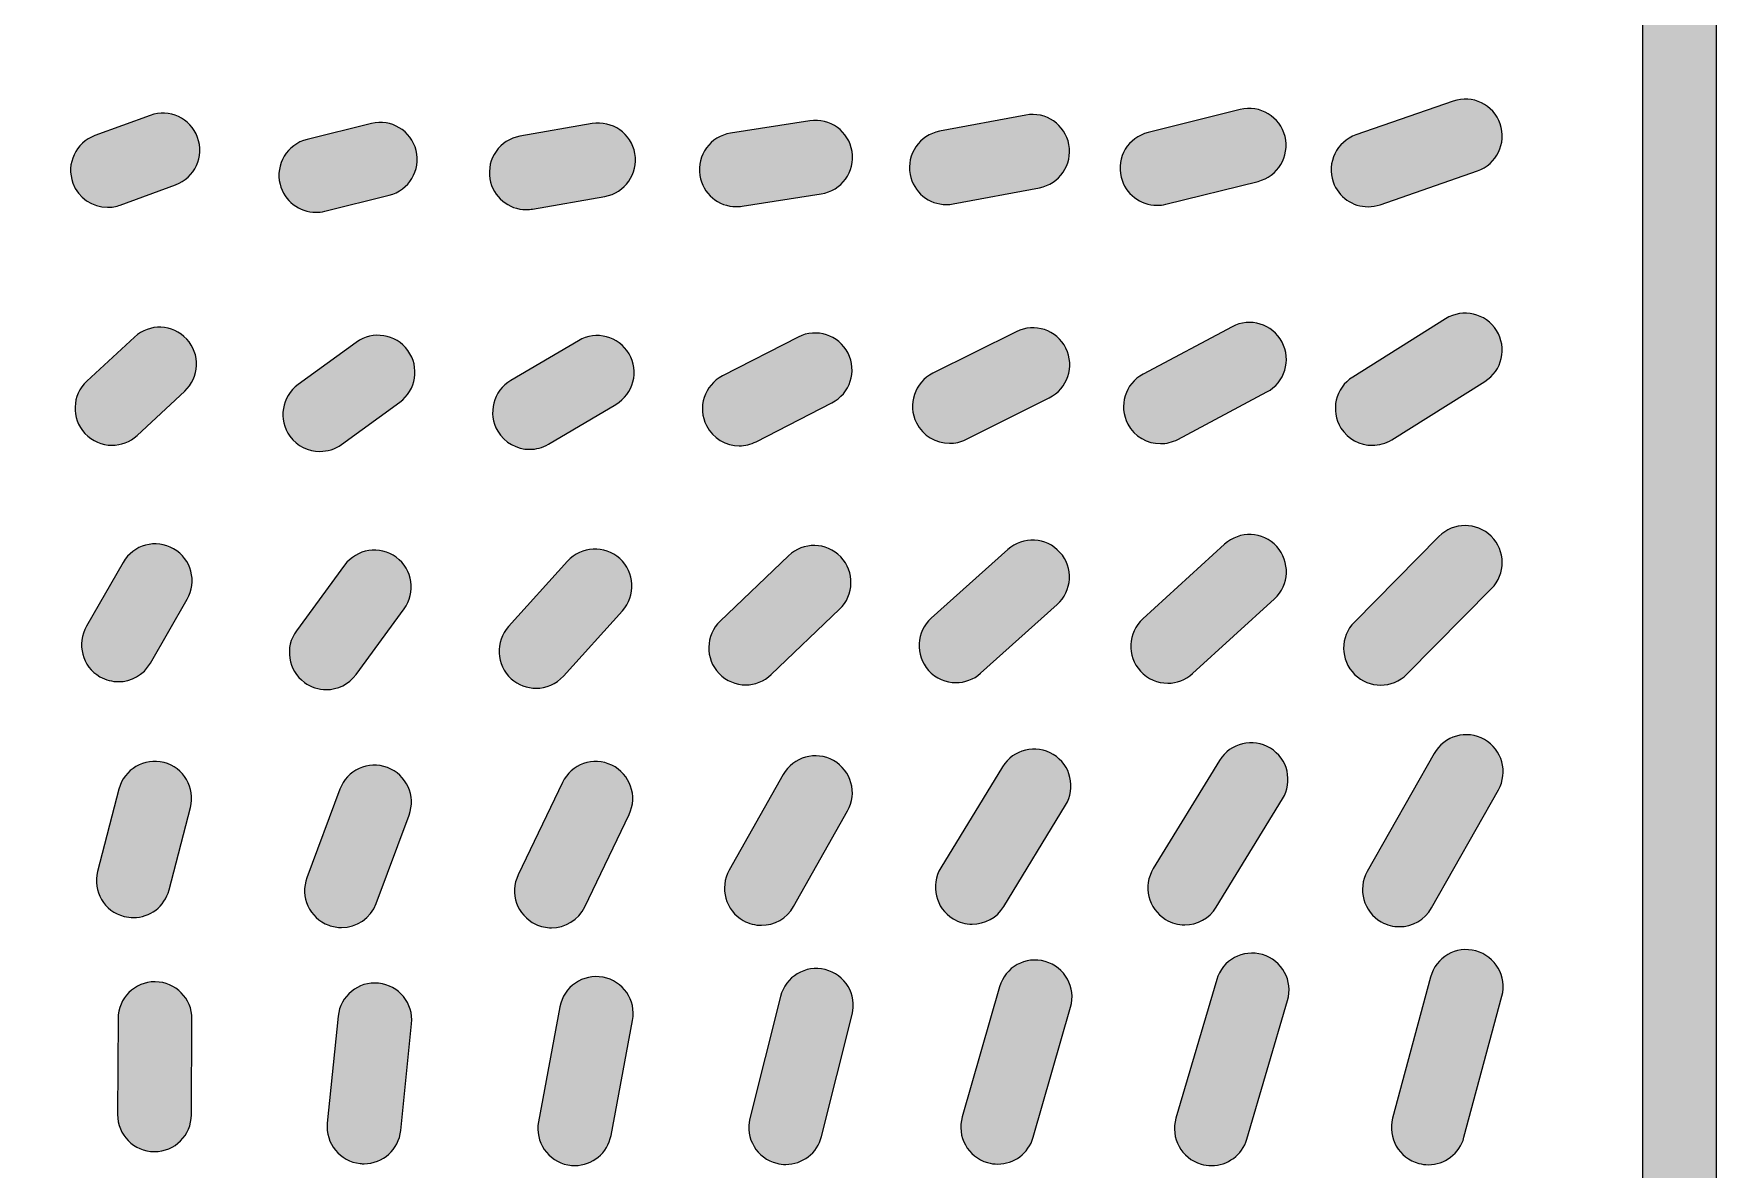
# Model space of a CAD drawing. Header units: millimetres. Extents: x 4.1 to 58.2, y -191.1 to -111.5.
# Drawn here: x 30.88 to 58.21, y -169.49 to -151.05 of the extents above; entities that cross this region are included whole.
import ezdxf

# ---------------------------------------------------------------- set-up
doc = ezdxf.new("R2010")
doc.units = ezdxf.units.MM
doc.header["$MEASUREMENT"] = 0
doc.layers.add('Layer 1', color=7, linetype='Continuous', lineweight=0)

msp = doc.modelspace()

# ---------------------------------------------------------------- hatches: boundary and pattern name
at = {"layer": 'Layer 1', "true_color": 0x006981, "transparency": 33554687}
h = msp.add_hatch(color=146, dxfattribs=at)
h.dxf.hatch_style = 2
edge = h.paths.add_edge_path()
edge.add_spline(control_points=[(5.286, -189.875), (5.286, -189.875), (57.014, -189.875), (57.014, -189.875), (57.014, -189.875), (57.014, -112.748), (57.014, -112.748), (57.014, -112.748), (5.286, -112.748), (5.286, -112.748), (5.286, -112.748), (5.286, -189.875), (5.286, -189.875)], knot_values=[0, 0, 0, 0, 1, 1, 1, 2, 2, 2, 3, 3, 3, 4, 4, 4, 4], degree=3, periodic=0)
edge = h.paths.add_edge_path()
edge.add_spline(control_points=[(57.614, -191.075), (57.614, -191.075), (4.686, -191.075), (4.686, -191.075), (4.355, -191.075), (4.086, -190.806), (4.086, -190.475), (4.086, -190.475), (4.086, -112.148), (4.086, -112.148), (4.086, -111.816), (4.355, -111.548), (4.686, -111.548), (4.686, -111.548), (57.614, -111.548), (57.614, -111.548), (57.945, -111.548), (58.214, -111.816), (58.214, -112.148), (58.214, -112.148), (58.214, -190.475), (58.214, -190.475), (58.214, -190.806), (57.945, -191.075), (57.614, -191.075)], knot_values=[0, 0, 0, 0, 1, 1, 1, 2, 2, 2, 3, 3, 3, 4, 4, 4, 5, 5, 5, 6, 6, 6, 7, 7, 7, 8, 8, 8, 8], degree=3, periodic=0)
h = msp.add_hatch(color=146, dxfattribs=at)
h.dxf.hatch_style = 2
edge = h.paths.add_edge_path()
edge.add_spline(control_points=[(49.128, -153.839), (48.859, -153.839), (48.614, -153.656), (48.546, -153.383), (48.466, -153.062), (48.662, -152.736), (48.984, -152.657), (48.984, -152.657), (50.481, -152.285), (50.481, -152.285), (50.802, -152.204), (51.128, -152.402), (51.208, -152.723), (51.287, -153.045), (51.091, -153.37), (50.77, -153.45), (50.77, -153.45), (49.273, -153.821), (49.273, -153.821), (49.225, -153.833), (49.176, -153.839), (49.128, -153.839)], knot_values=[0, 0, 0, 0, 1, 1, 1, 2, 2, 2, 3, 3, 3, 4, 4, 4, 5, 5, 5, 6, 6, 6, 7, 7, 7, 7], degree=3, periodic=0)
h = msp.add_hatch(color=146, dxfattribs=at)
h.dxf.hatch_style = 2
edge = h.paths.add_edge_path()
edge.add_spline(control_points=[(52.558, -153.863), (52.31, -153.863), (52.077, -153.707), (51.991, -153.46), (51.882, -153.147), (52.048, -152.804), (52.361, -152.696), (52.361, -152.696), (53.939, -152.148), (53.939, -152.148), (54.253, -152.039), (54.594, -152.204), (54.703, -152.518), (54.811, -152.831), (54.646, -153.173), (54.333, -153.281), (54.333, -153.281), (52.755, -153.829), (52.755, -153.829), (52.69, -153.852), (52.623, -153.863), (52.558, -153.863)], knot_values=[0, 0, 0, 0, 1, 1, 1, 2, 2, 2, 3, 3, 3, 4, 4, 4, 5, 5, 5, 6, 6, 6, 7, 7, 7, 7], degree=3, periodic=0)
h = msp.add_hatch(color=146, dxfattribs=at)
h.dxf.hatch_style = 2
edge = h.paths.add_edge_path()
edge.add_spline(control_points=[(32.083, -153.872), (31.839, -153.872), (31.609, -153.721), (31.52, -153.478), (31.406, -153.167), (31.566, -152.822), (31.877, -152.708), (31.877, -152.708), (32.776, -152.379), (32.776, -152.379), (33.086, -152.264), (33.432, -152.424), (33.545, -152.736), (33.659, -153.047), (33.5, -153.391), (33.188, -153.506), (33.188, -153.506), (32.29, -153.835), (32.29, -153.835), (32.222, -153.86), (32.152, -153.872), (32.083, -153.872)], knot_values=[0, 0, 0, 0, 1, 1, 1, 2, 2, 2, 3, 3, 3, 4, 4, 4, 5, 5, 5, 6, 6, 6, 7, 7, 7, 7], degree=3, periodic=0)
h = msp.add_hatch(color=146, dxfattribs=at)
h.dxf.hatch_style = 2
edge = h.paths.add_edge_path()
edge.add_spline(control_points=[(35.467, -153.953), (35.198, -153.953), (34.953, -153.77), (34.885, -153.497), (34.805, -153.175), (35.001, -152.85), (35.323, -152.77), (35.323, -152.77), (36.368, -152.511), (36.368, -152.511), (36.691, -152.431), (37.015, -152.627), (37.095, -152.948), (37.175, -153.27), (36.979, -153.595), (36.658, -153.675), (36.658, -153.675), (35.612, -153.935), (35.612, -153.935), (35.563, -153.947), (35.515, -153.953), (35.467, -153.953)], knot_values=[0, 0, 0, 0, 1, 1, 1, 2, 2, 2, 3, 3, 3, 4, 4, 4, 5, 5, 5, 6, 6, 6, 7, 7, 7, 7], degree=3, periodic=0)
h = msp.add_hatch(color=146, dxfattribs=at)
h.dxf.hatch_style = 2
edge = h.paths.add_edge_path()
edge.add_spline(control_points=[(38.884, -153.909), (38.599, -153.909), (38.345, -153.703), (38.294, -153.412), (38.237, -153.085), (38.456, -152.774), (38.782, -152.717), (38.782, -152.717), (39.954, -152.512), (39.954, -152.512), (40.279, -152.458), (40.591, -152.674), (40.649, -153), (40.706, -153.327), (40.487, -153.637), (40.161, -153.695), (40.161, -153.695), (38.988, -153.9), (38.988, -153.9), (38.954, -153.906), (38.919, -153.909), (38.884, -153.909)], knot_values=[0, 0, 0, 0, 1, 1, 1, 2, 2, 2, 3, 3, 3, 4, 4, 4, 5, 5, 5, 6, 6, 6, 7, 7, 7, 7], degree=3, periodic=0)
h = msp.add_hatch(color=146, dxfattribs=at)
h.dxf.hatch_style = 2
edge = h.paths.add_edge_path()
edge.add_spline(control_points=[(42.296, -153.861), (42.005, -153.861), (41.75, -153.65), (41.704, -153.354), (41.653, -153.026), (41.876, -152.719), (42.204, -152.668), (42.204, -152.668), (43.491, -152.466), (43.491, -152.466), (43.818, -152.416), (44.125, -152.64), (44.176, -152.966), (44.227, -153.294), (44.004, -153.601), (43.676, -153.652), (43.676, -153.652), (42.389, -153.854), (42.389, -153.854), (42.358, -153.859), (42.326, -153.861), (42.296, -153.861)], knot_values=[0, 0, 0, 0, 1, 1, 1, 2, 2, 2, 3, 3, 3, 4, 4, 4, 5, 5, 5, 6, 6, 6, 7, 7, 7, 7], degree=3, periodic=0)
h = msp.add_hatch(color=146, dxfattribs=at)
h.dxf.hatch_style = 2
edge = h.paths.add_edge_path()
edge.add_spline(control_points=[(45.707, -153.827), (45.424, -153.827), (45.172, -153.626), (45.118, -153.337), (45.057, -153.012), (45.272, -152.698), (45.597, -152.637), (45.597, -152.637), (46.998, -152.375), (46.998, -152.375), (47.327, -152.314), (47.637, -152.528), (47.698, -152.854), (47.759, -153.18), (47.545, -153.493), (47.219, -153.554), (47.219, -153.554), (45.818, -153.817), (45.818, -153.817), (45.781, -153.824), (45.744, -153.827), (45.707, -153.827)], knot_values=[0, 0, 0, 0, 1, 1, 1, 2, 2, 2, 3, 3, 3, 4, 4, 4, 5, 5, 5, 6, 6, 6, 7, 7, 7, 7], degree=3, periodic=0)
h = msp.add_hatch(color=146, dxfattribs=at)
h.dxf.hatch_style = 2
edge = h.paths.add_edge_path()
edge.add_spline(control_points=[(52.626, -157.736), (52.426, -157.736), (52.23, -157.637), (52.117, -157.455), (51.941, -157.174), (52.026, -156.804), (52.307, -156.628), (52.307, -156.628), (53.817, -155.682), (53.817, -155.682), (54.098, -155.506), (54.469, -155.592), (54.644, -155.873), (54.82, -156.153), (54.735, -156.524), (54.454, -156.699), (54.454, -156.699), (52.944, -157.645), (52.944, -157.645), (52.845, -157.707), (52.734, -157.736), (52.626, -157.736)], knot_values=[0, 0, 0, 0, 1, 1, 1, 2, 2, 2, 3, 3, 3, 4, 4, 4, 5, 5, 5, 6, 6, 6, 7, 7, 7, 7], degree=3, periodic=0)
h = msp.add_hatch(color=146, dxfattribs=at)
h.dxf.hatch_style = 2
edge = h.paths.add_edge_path()
edge.add_spline(control_points=[(32.155, -157.735), (31.994, -157.735), (31.833, -157.67), (31.715, -157.543), (31.49, -157.3), (31.504, -156.92), (31.747, -156.695), (31.747, -156.695), (32.521, -155.978), (32.521, -155.978), (32.764, -155.753), (33.143, -155.768), (33.369, -156.01), (33.594, -156.254), (33.579, -156.633), (33.336, -156.859), (33.336, -156.859), (32.563, -157.575), (32.563, -157.575), (32.448, -157.682), (32.301, -157.735), (32.155, -157.735)], knot_values=[0, 0, 0, 0, 1, 1, 1, 2, 2, 2, 3, 3, 3, 4, 4, 4, 5, 5, 5, 6, 6, 6, 7, 7, 7, 7], degree=3, periodic=0)
h = msp.add_hatch(color=146, dxfattribs=at)
h.dxf.hatch_style = 2
edge = h.paths.add_edge_path()
edge.add_spline(control_points=[(45.758, -157.703), (45.538, -157.703), (45.326, -157.582), (45.221, -157.371), (45.073, -157.075), (45.193, -156.714), (45.49, -156.566), (45.49, -156.566), (46.844, -155.891), (46.844, -155.891), (47.139, -155.742), (47.501, -155.863), (47.649, -156.16), (47.797, -156.456), (47.676, -156.817), (47.38, -156.964), (47.38, -156.964), (46.025, -157.64), (46.025, -157.64), (45.94, -157.683), (45.848, -157.703), (45.758, -157.703)], knot_values=[0, 0, 0, 0, 1, 1, 1, 2, 2, 2, 3, 3, 3, 4, 4, 4, 5, 5, 5, 6, 6, 6, 7, 7, 7, 7], degree=3, periodic=0)
h = msp.add_hatch(color=146, dxfattribs=at)
h.dxf.hatch_style = 2
edge = h.paths.add_edge_path()
edge.add_spline(control_points=[(49.186, -157.709), (48.971, -157.709), (48.763, -157.593), (48.655, -157.391), (48.5, -157.098), (48.611, -156.735), (48.903, -156.579), (48.903, -156.579), (50.348, -155.811), (50.348, -155.811), (50.641, -155.656), (51.004, -155.766), (51.16, -156.059), (51.315, -156.352), (51.204, -156.715), (50.912, -156.87), (50.912, -156.87), (49.467, -157.639), (49.467, -157.639), (49.377, -157.686), (49.281, -157.709), (49.186, -157.709)], knot_values=[0, 0, 0, 0, 1, 1, 1, 2, 2, 2, 3, 3, 3, 4, 4, 4, 5, 5, 5, 6, 6, 6, 7, 7, 7, 7], degree=3, periodic=0)
h = msp.add_hatch(color=146, dxfattribs=at)
h.dxf.hatch_style = 2
edge = h.paths.add_edge_path()
edge.add_spline(control_points=[(35.532, -157.835), (35.346, -157.835), (35.163, -157.749), (35.046, -157.588), (34.851, -157.319), (34.911, -156.944), (35.179, -156.749), (35.179, -156.749), (36.124, -156.064), (36.124, -156.064), (36.392, -155.87), (36.767, -155.929), (36.962, -156.197), (37.157, -156.466), (37.097, -156.841), (36.829, -157.035), (36.829, -157.035), (35.884, -157.721), (35.884, -157.721), (35.777, -157.798), (35.654, -157.835), (35.532, -157.835)], knot_values=[0, 0, 0, 0, 1, 1, 1, 2, 2, 2, 3, 3, 3, 4, 4, 4, 5, 5, 5, 6, 6, 6, 7, 7, 7, 7], degree=3, periodic=0)
h = msp.add_hatch(color=146, dxfattribs=at)
h.dxf.hatch_style = 2
edge = h.paths.add_edge_path()
edge.add_spline(control_points=[(38.939, -157.801), (38.734, -157.801), (38.533, -157.695), (38.421, -157.505), (38.253, -157.22), (38.348, -156.852), (38.634, -156.684), (38.634, -156.684), (39.732, -156.037), (39.732, -156.037), (40.019, -155.869), (40.385, -155.964), (40.554, -156.249), (40.722, -156.535), (40.627, -156.902), (40.341, -157.071), (40.341, -157.071), (39.243, -157.718), (39.243, -157.718), (39.147, -157.774), (39.043, -157.801), (38.939, -157.801)], knot_values=[0, 0, 0, 0, 1, 1, 1, 2, 2, 2, 3, 3, 3, 4, 4, 4, 5, 5, 5, 6, 6, 6, 7, 7, 7, 7], degree=3, periodic=0)
h = msp.add_hatch(color=146, dxfattribs=at)
h.dxf.hatch_style = 2
edge = h.paths.add_edge_path()
edge.add_spline(control_points=[(42.345, -157.743), (42.128, -157.743), (41.917, -157.624), (41.811, -157.416), (41.66, -157.122), (41.777, -156.76), (42.072, -156.609), (42.072, -156.609), (43.302, -155.978), (43.302, -155.978), (43.597, -155.828), (43.959, -155.943), (44.11, -156.239), (44.261, -156.533), (44.144, -156.895), (43.85, -157.046), (43.85, -157.046), (42.619, -157.677), (42.619, -157.677), (42.531, -157.722), (42.438, -157.743), (42.345, -157.743)], knot_values=[0, 0, 0, 0, 1, 1, 1, 2, 2, 2, 3, 3, 3, 4, 4, 4, 5, 5, 5, 6, 6, 6, 7, 7, 7, 7], degree=3, periodic=0)
h = msp.add_hatch(color=146, dxfattribs=at)
h.dxf.hatch_style = 2
edge = h.paths.add_edge_path()
edge.add_spline(control_points=[(52.76, -161.629), (52.608, -161.629), (52.455, -161.572), (52.338, -161.456), (52.103, -161.223), (52.101, -160.843), (52.334, -160.607), (52.334, -160.607), (53.709, -159.216), (53.709, -159.216), (53.942, -158.981), (54.322, -158.979), (54.558, -159.212), (54.794, -159.445), (54.796, -159.825), (54.562, -160.061), (54.562, -160.061), (53.187, -161.451), (53.187, -161.451), (53.07, -161.57), (52.915, -161.629), (52.76, -161.629)], knot_values=[0, 0, 0, 0, 1, 1, 1, 2, 2, 2, 3, 3, 3, 4, 4, 4, 5, 5, 5, 6, 6, 6, 7, 7, 7, 7], degree=3, periodic=0)
h = msp.add_hatch(color=146, dxfattribs=at)
h.dxf.hatch_style = 2
edge = h.paths.add_edge_path()
edge.add_spline(control_points=[(32.26, -161.573), (32.158, -161.573), (32.055, -161.547), (31.96, -161.493), (31.674, -161.327), (31.575, -160.96), (31.74, -160.673), (31.74, -160.673), (32.338, -159.637), (32.338, -159.637), (32.503, -159.35), (32.87, -159.251), (33.157, -159.417), (33.444, -159.582), (33.543, -159.949), (33.377, -160.236), (33.377, -160.236), (32.78, -161.272), (32.78, -161.272), (32.669, -161.465), (32.467, -161.573), (32.26, -161.573)], knot_values=[0, 0, 0, 0, 1, 1, 1, 2, 2, 2, 3, 3, 3, 4, 4, 4, 5, 5, 5, 6, 6, 6, 7, 7, 7, 7], degree=3, periodic=0)
h = msp.add_hatch(color=146, dxfattribs=at)
h.dxf.hatch_style = 2
edge = h.paths.add_edge_path()
edge.add_spline(control_points=[(42.448, -161.625), (42.291, -161.625), (42.133, -161.563), (42.015, -161.44), (41.786, -161.2), (41.794, -160.821), (42.034, -160.591), (42.034, -160.591), (43.144, -159.529), (43.144, -159.529), (43.382, -159.3), (43.762, -159.307), (43.992, -159.548), (44.221, -159.787), (44.213, -160.167), (43.973, -160.396), (43.973, -160.396), (42.863, -161.458), (42.863, -161.458), (42.747, -161.569), (42.598, -161.625), (42.448, -161.625)], knot_values=[0, 0, 0, 0, 1, 1, 1, 2, 2, 2, 3, 3, 3, 4, 4, 4, 5, 5, 5, 6, 6, 6, 7, 7, 7, 7], degree=3, periodic=0)
h = msp.add_hatch(color=146, dxfattribs=at)
h.dxf.hatch_style = 2
edge = h.paths.add_edge_path()
edge.add_spline(control_points=[(45.864, -161.589), (45.699, -161.589), (45.535, -161.522), (45.417, -161.39), (45.196, -161.143), (45.216, -160.763), (45.463, -160.542), (45.463, -160.542), (46.706, -159.428), (46.706, -159.428), (46.953, -159.207), (47.331, -159.228), (47.553, -159.474), (47.774, -159.721), (47.754, -160.1), (47.507, -160.322), (47.507, -160.322), (46.264, -161.436), (46.264, -161.436), (46.149, -161.538), (46.006, -161.589), (45.864, -161.589)], knot_values=[0, 0, 0, 0, 1, 1, 1, 2, 2, 2, 3, 3, 3, 4, 4, 4, 5, 5, 5, 6, 6, 6, 7, 7, 7, 7], degree=3, periodic=0)
h = msp.add_hatch(color=146, dxfattribs=at)
h.dxf.hatch_style = 2
edge = h.paths.add_edge_path()
edge.add_spline(control_points=[(49.303, -161.598), (49.14, -161.598), (48.978, -161.532), (48.86, -161.402), (48.636, -161.158), (48.653, -160.778), (48.898, -160.555), (48.898, -160.555), (50.225, -159.342), (50.225, -159.342), (50.47, -159.119), (50.849, -159.135), (51.073, -159.38), (51.297, -159.625), (51.28, -160.004), (51.035, -160.228), (51.035, -160.228), (49.708, -161.441), (49.708, -161.441), (49.592, -161.546), (49.447, -161.598), (49.303, -161.598)], knot_values=[0, 0, 0, 0, 1, 1, 1, 2, 2, 2, 3, 3, 3, 4, 4, 4, 5, 5, 5, 6, 6, 6, 7, 7, 7, 7], degree=3, periodic=0)
h = msp.add_hatch(color=146, dxfattribs=at)
h.dxf.hatch_style = 2
edge = h.paths.add_edge_path()
edge.add_spline(control_points=[(35.635, -161.702), (35.512, -161.702), (35.387, -161.664), (35.281, -161.585), (35.014, -161.389), (34.956, -161.013), (35.152, -160.746), (35.152, -160.746), (35.933, -159.683), (35.933, -159.683), (36.13, -159.416), (36.506, -159.358), (36.772, -159.554), (37.039, -159.751), (37.097, -160.126), (36.901, -160.393), (36.901, -160.393), (36.119, -161.457), (36.119, -161.457), (36.002, -161.617), (35.82, -161.702), (35.635, -161.702)], knot_values=[0, 0, 0, 0, 1, 1, 1, 2, 2, 2, 3, 3, 3, 4, 4, 4, 5, 5, 5, 6, 6, 6, 7, 7, 7, 7], degree=3, periodic=0)
h = msp.add_hatch(color=146, dxfattribs=at)
h.dxf.hatch_style = 2
edge = h.paths.add_edge_path()
edge.add_spline(control_points=[(39.042, -161.68), (38.899, -161.68), (38.755, -161.629), (38.64, -161.525), (38.394, -161.302), (38.375, -160.923), (38.597, -160.678), (38.597, -160.678), (39.556, -159.617), (39.556, -159.617), (39.778, -159.372), (40.158, -159.352), (40.404, -159.574), (40.65, -159.797), (40.669, -160.176), (40.446, -160.422), (40.446, -160.422), (39.487, -161.482), (39.487, -161.482), (39.369, -161.613), (39.206, -161.68), (39.042, -161.68)], knot_values=[0, 0, 0, 0, 1, 1, 1, 2, 2, 2, 3, 3, 3, 4, 4, 4, 5, 5, 5, 6, 6, 6, 7, 7, 7, 7], degree=3, periodic=0)
h = msp.add_hatch(color=146, dxfattribs=at)
h.dxf.hatch_style = 2
edge = h.paths.add_edge_path()
edge.add_spline(control_points=[(46.128, -165.51), (46.022, -165.51), (45.913, -165.481), (45.816, -165.422), (45.533, -165.249), (45.444, -164.88), (45.617, -164.597), (45.617, -164.597), (46.62, -162.955), (46.62, -162.955), (46.793, -162.672), (47.162, -162.582), (47.445, -162.756), (47.728, -162.928), (47.817, -163.298), (47.644, -163.58), (47.644, -163.58), (46.641, -165.223), (46.641, -165.223), (46.528, -165.408), (46.33, -165.51), (46.128, -165.51)], knot_values=[0, 0, 0, 0, 1, 1, 1, 2, 2, 2, 3, 3, 3, 4, 4, 4, 5, 5, 5, 6, 6, 6, 7, 7, 7, 7], degree=3, periodic=0)
h = msp.add_hatch(color=146, dxfattribs=at)
h.dxf.hatch_style = 2
edge = h.paths.add_edge_path()
edge.add_spline(control_points=[(49.58, -165.522), (49.473, -165.522), (49.365, -165.493), (49.268, -165.433), (48.985, -165.261), (48.896, -164.891), (49.069, -164.609), (49.069, -164.609), (50.145, -162.851), (50.145, -162.851), (50.318, -162.569), (50.688, -162.48), (50.97, -162.653), (51.253, -162.826), (51.342, -163.195), (51.168, -163.478), (51.168, -163.478), (50.092, -165.235), (50.092, -165.235), (49.979, -165.42), (49.782, -165.522), (49.58, -165.522)], knot_values=[0, 0, 0, 0, 1, 1, 1, 2, 2, 2, 3, 3, 3, 4, 4, 4, 5, 5, 5, 6, 6, 6, 7, 7, 7, 7], degree=3, periodic=0)
h = msp.add_hatch(color=146, dxfattribs=at)
h.dxf.hatch_style = 2
edge = h.paths.add_edge_path()
edge.add_spline(control_points=[(53.065, -165.551), (52.965, -165.551), (52.864, -165.526), (52.77, -165.473), (52.482, -165.31), (52.381, -164.944), (52.544, -164.656), (52.544, -164.656), (53.629, -162.74), (53.629, -162.74), (53.792, -162.452), (54.158, -162.349), (54.447, -162.513), (54.735, -162.677), (54.836, -163.043), (54.673, -163.331), (54.673, -163.331), (53.588, -165.247), (53.588, -165.247), (53.478, -165.442), (53.274, -165.551), (53.065, -165.551)], knot_values=[0, 0, 0, 0, 1, 1, 1, 2, 2, 2, 3, 3, 3, 4, 4, 4, 5, 5, 5, 6, 6, 6, 7, 7, 7, 7], degree=3, periodic=0)
h = msp.add_hatch(color=146, dxfattribs=at)
h.dxf.hatch_style = 2
edge = h.paths.add_edge_path()
edge.add_spline(control_points=[(32.502, -165.404), (32.452, -165.404), (32.402, -165.398), (32.351, -165.385), (32.03, -165.302), (31.838, -164.974), (31.921, -164.653), (31.921, -164.653), (32.269, -163.316), (32.269, -163.316), (32.352, -162.995), (32.679, -162.802), (33.001, -162.886), (33.321, -162.97), (33.514, -163.297), (33.431, -163.618), (33.431, -163.618), (33.083, -164.955), (33.083, -164.955), (33.013, -165.225), (32.769, -165.404), (32.502, -165.404)], knot_values=[0, 0, 0, 0, 1, 1, 1, 2, 2, 2, 3, 3, 3, 4, 4, 4, 5, 5, 5, 6, 6, 6, 7, 7, 7, 7], degree=3, periodic=0)
h = msp.add_hatch(color=146, dxfattribs=at)
h.dxf.hatch_style = 2
edge = h.paths.add_edge_path()
edge.add_spline(control_points=[(35.884, -165.565), (35.815, -165.565), (35.744, -165.553), (35.675, -165.528), (35.364, -165.412), (35.206, -165.066), (35.322, -164.756), (35.322, -164.756), (35.857, -163.321), (35.857, -163.321), (35.972, -163.01), (36.319, -162.851), (36.629, -162.968), (36.939, -163.084), (37.097, -163.429), (36.981, -163.74), (36.981, -163.74), (36.446, -165.175), (36.446, -165.175), (36.356, -165.416), (36.127, -165.565), (35.884, -165.565)], knot_values=[0, 0, 0, 0, 1, 1, 1, 2, 2, 2, 3, 3, 3, 4, 4, 4, 5, 5, 5, 6, 6, 6, 7, 7, 7, 7], degree=3, periodic=0)
h = msp.add_hatch(color=146, dxfattribs=at)
h.dxf.hatch_style = 2
edge = h.paths.add_edge_path()
edge.add_spline(control_points=[(39.294, -165.569), (39.207, -165.569), (39.118, -165.55), (39.035, -165.51), (38.736, -165.367), (38.61, -165.008), (38.753, -164.71), (38.753, -164.71), (39.473, -163.21), (39.473, -163.21), (39.615, -162.911), (39.974, -162.785), (40.273, -162.929), (40.572, -163.072), (40.698, -163.431), (40.554, -163.729), (40.554, -163.729), (39.835, -165.229), (39.835, -165.229), (39.732, -165.444), (39.517, -165.569), (39.294, -165.569)], knot_values=[0, 0, 0, 0, 1, 1, 1, 2, 2, 2, 3, 3, 3, 4, 4, 4, 5, 5, 5, 6, 6, 6, 7, 7, 7, 7], degree=3, periodic=0)
h = msp.add_hatch(color=146, dxfattribs=at)
h.dxf.hatch_style = 2
edge = h.paths.add_edge_path()
edge.add_spline(control_points=[(42.703, -165.529), (42.603, -165.529), (42.502, -165.504), (42.409, -165.452), (42.12, -165.289), (42.019, -164.923), (42.181, -164.634), (42.181, -164.634), (43.058, -163.082), (43.058, -163.082), (43.221, -162.794), (43.587, -162.693), (43.875, -162.854), (44.164, -163.017), (44.266, -163.384), (44.103, -163.672), (44.103, -163.672), (43.227, -165.224), (43.227, -165.224), (43.116, -165.419), (42.913, -165.529), (42.703, -165.529)], knot_values=[0, 0, 0, 0, 1, 1, 1, 2, 2, 2, 3, 3, 3, 4, 4, 4, 5, 5, 5, 6, 6, 6, 7, 7, 7, 7], degree=3, periodic=0)
h = msp.add_hatch(color=146, dxfattribs=at)
h.dxf.hatch_style = 2
edge = h.paths.add_edge_path()
edge.add_spline(control_points=[(53.536, -169.416), (53.485, -169.416), (53.432, -169.409), (53.38, -169.395), (53.06, -169.309), (52.871, -168.98), (52.956, -168.66), (52.956, -168.66), (53.572, -166.369), (53.572, -166.369), (53.658, -166.049), (53.984, -165.858), (54.307, -165.945), (54.627, -166.031), (54.816, -166.36), (54.731, -166.68), (54.731, -166.68), (54.115, -168.971), (54.115, -168.971), (54.043, -169.239), (53.801, -169.416), (53.536, -169.416)], knot_values=[0, 0, 0, 0, 1, 1, 1, 2, 2, 2, 3, 3, 3, 4, 4, 4, 5, 5, 5, 6, 6, 6, 7, 7, 7, 7], degree=3, periodic=0)
h = msp.add_hatch(color=146, dxfattribs=at)
h.dxf.hatch_style = 2
edge = h.paths.add_edge_path()
edge.add_spline(control_points=[(43.098, -169.411), (43.05, -169.411), (43.001, -169.405), (42.952, -169.393), (42.631, -169.312), (42.436, -168.986), (42.516, -168.665), (42.516, -168.665), (43.013, -166.684), (43.013, -166.684), (43.094, -166.363), (43.42, -166.167), (43.741, -166.249), (44.063, -166.329), (44.258, -166.655), (44.177, -166.977), (44.177, -166.977), (43.68, -168.957), (43.68, -168.957), (43.612, -169.23), (43.367, -169.411), (43.098, -169.411)], knot_values=[0, 0, 0, 0, 1, 1, 1, 2, 2, 2, 3, 3, 3, 4, 4, 4, 5, 5, 5, 6, 6, 6, 7, 7, 7, 7], degree=3, periodic=0)
h = msp.add_hatch(color=146, dxfattribs=at)
h.dxf.hatch_style = 2
edge = h.paths.add_edge_path()
edge.add_spline(control_points=[(46.542, -169.405), (46.487, -169.405), (46.432, -169.398), (46.376, -169.382), (46.058, -169.29), (45.874, -168.958), (45.965, -168.639), (45.965, -168.639), (46.572, -166.527), (46.572, -166.527), (46.663, -166.209), (46.995, -166.024), (47.314, -166.116), (47.633, -166.208), (47.817, -166.54), (47.725, -166.858), (47.725, -166.858), (47.119, -168.971), (47.119, -168.971), (47.043, -169.234), (46.803, -169.405), (46.542, -169.405)], knot_values=[0, 0, 0, 0, 1, 1, 1, 2, 2, 2, 3, 3, 3, 4, 4, 4, 5, 5, 5, 6, 6, 6, 7, 7, 7, 7], degree=3, periodic=0)
h = msp.add_hatch(color=146, dxfattribs=at)
h.dxf.hatch_style = 2
edge = h.paths.add_edge_path()
edge.add_spline(control_points=[(50.013, -169.43), (49.957, -169.43), (49.9, -169.423), (49.844, -169.406), (49.526, -169.313), (49.344, -168.979), (49.437, -168.661), (49.437, -168.661), (50.098, -166.411), (50.098, -166.411), (50.192, -166.093), (50.526, -165.911), (50.843, -166.005), (51.161, -166.098), (51.343, -166.432), (51.25, -166.75), (51.25, -166.75), (50.589, -169), (50.589, -169), (50.512, -169.261), (50.273, -169.43), (50.013, -169.43)], knot_values=[0, 0, 0, 0, 1, 1, 1, 2, 2, 2, 3, 3, 3, 4, 4, 4, 5, 5, 5, 6, 6, 6, 7, 7, 7, 7], degree=3, periodic=0)
h = msp.add_hatch(color=146, dxfattribs=at)
h.dxf.hatch_style = 2
edge = h.paths.add_edge_path()
edge.add_spline(control_points=[(36.25, -169.4), (36.23, -169.4), (36.21, -169.399), (36.189, -169.397), (35.859, -169.363), (35.619, -169.069), (35.653, -168.739), (35.653, -168.739), (35.828, -167.006), (35.828, -167.006), (35.862, -166.676), (36.155, -166.435), (36.486, -166.47), (36.816, -166.503), (37.056, -166.798), (37.022, -167.127), (37.022, -167.127), (36.847, -168.86), (36.847, -168.86), (36.815, -169.169), (36.555, -169.4), (36.25, -169.4)], knot_values=[0, 0, 0, 0, 1, 1, 1, 2, 2, 2, 3, 3, 3, 4, 4, 4, 5, 5, 5, 6, 6, 6, 7, 7, 7, 7], degree=3, periodic=0)
h = msp.add_hatch(color=146, dxfattribs=at)
h.dxf.hatch_style = 2
edge = h.paths.add_edge_path()
edge.add_spline(control_points=[(39.673, -169.429), (39.637, -169.429), (39.599, -169.426), (39.562, -169.419), (39.237, -169.358), (39.022, -169.045), (39.083, -168.719), (39.083, -168.719), (39.431, -166.851), (39.431, -166.851), (39.492, -166.526), (39.806, -166.312), (40.131, -166.372), (40.457, -166.432), (40.672, -166.746), (40.611, -167.072), (40.611, -167.072), (40.262, -168.939), (40.262, -168.939), (40.208, -169.228), (39.956, -169.429), (39.673, -169.429)], knot_values=[0, 0, 0, 0, 1, 1, 1, 2, 2, 2, 3, 3, 3, 4, 4, 4, 5, 5, 5, 6, 6, 6, 7, 7, 7, 7], degree=3, periodic=0)
h = msp.add_hatch(color=146, dxfattribs=at)
h.dxf.hatch_style = 2
edge = h.paths.add_edge_path()
edge.add_spline(control_points=[(32.846, -169.203), (32.845, -169.203), (32.843, -169.203), (32.842, -169.203), (32.511, -169.201), (32.244, -168.931), (32.245, -168.6), (32.245, -168.6), (32.254, -167.042), (32.254, -167.042), (32.256, -166.712), (32.525, -166.446), (32.854, -166.446), (32.856, -166.446), (32.857, -166.446), (32.858, -166.446), (33.189, -166.448), (33.456, -166.718), (33.455, -167.049), (33.455, -167.049), (33.446, -168.607), (33.446, -168.607), (33.444, -168.937), (33.175, -169.203), (32.846, -169.203)], knot_values=[0, 0, 0, 0, 1, 1, 1, 2, 2, 2, 3, 3, 3, 4, 4, 4, 5, 5, 5, 6, 6, 6, 7, 7, 7, 8, 8, 8, 8], degree=3, periodic=0)

# ---------------------------------------------------------------- linework, layer by layer
at = {"layer": 'Layer 1'}
for points, knots in [([(57.614, -191.075), (57.614, -191.075), (4.686, -191.075), (4.686, -191.075), (4.355, -191.075), (4.086, -190.806), (4.086, -190.475), (4.086, -190.475), (4.086, -112.148), (4.086, -112.148), (4.086, -111.816), (4.355, -111.548), (4.686, -111.548), (4.686, -111.548), (57.614, -111.548), (57.614, -111.548), (57.945, -111.548), (58.214, -111.816), (58.214, -112.148), (58.214, -112.148), (58.214, -190.475), (58.214, -190.475), (58.214, -190.806), (57.945, -191.075), (57.614, -191.075)], [0, 0, 0, 0, 1, 1, 1, 2, 2, 2, 3, 3, 3, 4, 4, 4, 5, 5, 5, 6, 6, 6, 7, 7, 7, 8, 8, 8, 8]), ([(5.286, -189.875), (5.286, -189.875), (57.014, -189.875), (57.014, -189.875), (57.014, -189.875), (57.014, -112.748), (57.014, -112.748), (57.014, -112.748), (5.286, -112.748), (5.286, -112.748), (5.286, -112.748), (5.286, -189.875), (5.286, -189.875)], [0, 0, 0, 0, 1, 1, 1, 2, 2, 2, 3, 3, 3, 4, 4, 4, 4]), ([(49.128, -153.839), (48.859, -153.839), (48.614, -153.656), (48.546, -153.383), (48.466, -153.062), (48.662, -152.736), (48.984, -152.657), (48.984, -152.657), (50.481, -152.285), (50.481, -152.285), (50.802, -152.204), (51.128, -152.402), (51.208, -152.723), (51.287, -153.045), (51.091, -153.37), (50.77, -153.45), (50.77, -153.45), (49.273, -153.821), (49.273, -153.821), (49.225, -153.833), (49.176, -153.839), (49.128, -153.839)], [0, 0, 0, 0, 1, 1, 1, 2, 2, 2, 3, 3, 3, 4, 4, 4, 5, 5, 5, 6, 6, 6, 7, 7, 7, 7]), ([(52.558, -153.863), (52.31, -153.863), (52.077, -153.707), (51.991, -153.46), (51.882, -153.147), (52.048, -152.804), (52.361, -152.696), (52.361, -152.696), (53.939, -152.148), (53.939, -152.148), (54.253, -152.039), (54.594, -152.204), (54.703, -152.518), (54.811, -152.831), (54.646, -153.173), (54.333, -153.281), (54.333, -153.281), (52.755, -153.829), (52.755, -153.829), (52.69, -153.852), (52.623, -153.863), (52.558, -153.863)], [0, 0, 0, 0, 1, 1, 1, 2, 2, 2, 3, 3, 3, 4, 4, 4, 5, 5, 5, 6, 6, 6, 7, 7, 7, 7]), ([(32.083, -153.872), (31.839, -153.872), (31.609, -153.721), (31.52, -153.478), (31.406, -153.167), (31.566, -152.822), (31.877, -152.708), (31.877, -152.708), (32.776, -152.379), (32.776, -152.379), (33.086, -152.264), (33.432, -152.424), (33.545, -152.736), (33.659, -153.047), (33.5, -153.391), (33.188, -153.506), (33.188, -153.506), (32.29, -153.835), (32.29, -153.835), (32.222, -153.86), (32.152, -153.872), (32.083, -153.872)], [0, 0, 0, 0, 1, 1, 1, 2, 2, 2, 3, 3, 3, 4, 4, 4, 5, 5, 5, 6, 6, 6, 7, 7, 7, 7]), ([(35.467, -153.953), (35.198, -153.953), (34.953, -153.77), (34.885, -153.497), (34.805, -153.175), (35.001, -152.85), (35.323, -152.77), (35.323, -152.77), (36.368, -152.511), (36.368, -152.511), (36.691, -152.431), (37.015, -152.627), (37.095, -152.948), (37.175, -153.27), (36.979, -153.595), (36.658, -153.675), (36.658, -153.675), (35.612, -153.935), (35.612, -153.935), (35.563, -153.947), (35.515, -153.953), (35.467, -153.953)], [0, 0, 0, 0, 1, 1, 1, 2, 2, 2, 3, 3, 3, 4, 4, 4, 5, 5, 5, 6, 6, 6, 7, 7, 7, 7]), ([(38.884, -153.909), (38.599, -153.909), (38.345, -153.703), (38.294, -153.412), (38.237, -153.085), (38.456, -152.774), (38.782, -152.717), (38.782, -152.717), (39.954, -152.512), (39.954, -152.512), (40.279, -152.458), (40.591, -152.674), (40.649, -153), (40.706, -153.327), (40.487, -153.637), (40.161, -153.695), (40.161, -153.695), (38.988, -153.9), (38.988, -153.9), (38.954, -153.906), (38.919, -153.909), (38.884, -153.909)], [0, 0, 0, 0, 1, 1, 1, 2, 2, 2, 3, 3, 3, 4, 4, 4, 5, 5, 5, 6, 6, 6, 7, 7, 7, 7]), ([(42.296, -153.861), (42.005, -153.861), (41.75, -153.65), (41.704, -153.354), (41.653, -153.026), (41.876, -152.719), (42.204, -152.668), (42.204, -152.668), (43.491, -152.466), (43.491, -152.466), (43.818, -152.416), (44.125, -152.64), (44.176, -152.966), (44.227, -153.294), (44.004, -153.601), (43.676, -153.652), (43.676, -153.652), (42.389, -153.854), (42.389, -153.854), (42.358, -153.859), (42.326, -153.861), (42.296, -153.861)], [0, 0, 0, 0, 1, 1, 1, 2, 2, 2, 3, 3, 3, 4, 4, 4, 5, 5, 5, 6, 6, 6, 7, 7, 7, 7]), ([(45.707, -153.827), (45.424, -153.827), (45.172, -153.626), (45.118, -153.337), (45.057, -153.012), (45.272, -152.698), (45.597, -152.637), (45.597, -152.637), (46.998, -152.375), (46.998, -152.375), (47.327, -152.314), (47.637, -152.528), (47.698, -152.854), (47.759, -153.18), (47.545, -153.493), (47.219, -153.554), (47.219, -153.554), (45.818, -153.817), (45.818, -153.817), (45.781, -153.824), (45.744, -153.827), (45.707, -153.827)], [0, 0, 0, 0, 1, 1, 1, 2, 2, 2, 3, 3, 3, 4, 4, 4, 5, 5, 5, 6, 6, 6, 7, 7, 7, 7]), ([(52.626, -157.736), (52.426, -157.736), (52.23, -157.637), (52.117, -157.455), (51.941, -157.174), (52.026, -156.804), (52.307, -156.628), (52.307, -156.628), (53.817, -155.682), (53.817, -155.682), (54.098, -155.506), (54.469, -155.592), (54.644, -155.873), (54.82, -156.153), (54.735, -156.524), (54.454, -156.699), (54.454, -156.699), (52.944, -157.645), (52.944, -157.645), (52.845, -157.707), (52.734, -157.736), (52.626, -157.736)], [0, 0, 0, 0, 1, 1, 1, 2, 2, 2, 3, 3, 3, 4, 4, 4, 5, 5, 5, 6, 6, 6, 7, 7, 7, 7]), ([(32.155, -157.735), (31.994, -157.735), (31.833, -157.67), (31.715, -157.543), (31.49, -157.3), (31.504, -156.92), (31.747, -156.695), (31.747, -156.695), (32.521, -155.978), (32.521, -155.978), (32.764, -155.753), (33.143, -155.768), (33.369, -156.01), (33.594, -156.254), (33.579, -156.633), (33.336, -156.859), (33.336, -156.859), (32.563, -157.575), (32.563, -157.575), (32.448, -157.682), (32.301, -157.735), (32.155, -157.735)], [0, 0, 0, 0, 1, 1, 1, 2, 2, 2, 3, 3, 3, 4, 4, 4, 5, 5, 5, 6, 6, 6, 7, 7, 7, 7]), ([(45.758, -157.703), (45.538, -157.703), (45.326, -157.582), (45.221, -157.371), (45.073, -157.075), (45.193, -156.714), (45.49, -156.566), (45.49, -156.566), (46.844, -155.891), (46.844, -155.891), (47.139, -155.742), (47.501, -155.863), (47.649, -156.16), (47.797, -156.456), (47.676, -156.817), (47.38, -156.964), (47.38, -156.964), (46.025, -157.64), (46.025, -157.64), (45.94, -157.683), (45.848, -157.703), (45.758, -157.703)], [0, 0, 0, 0, 1, 1, 1, 2, 2, 2, 3, 3, 3, 4, 4, 4, 5, 5, 5, 6, 6, 6, 7, 7, 7, 7]), ([(49.186, -157.709), (48.971, -157.709), (48.763, -157.593), (48.655, -157.391), (48.5, -157.098), (48.611, -156.735), (48.903, -156.579), (48.903, -156.579), (50.348, -155.811), (50.348, -155.811), (50.641, -155.656), (51.004, -155.766), (51.16, -156.059), (51.315, -156.352), (51.204, -156.715), (50.912, -156.87), (50.912, -156.87), (49.467, -157.639), (49.467, -157.639), (49.377, -157.686), (49.281, -157.709), (49.186, -157.709)], [0, 0, 0, 0, 1, 1, 1, 2, 2, 2, 3, 3, 3, 4, 4, 4, 5, 5, 5, 6, 6, 6, 7, 7, 7, 7]), ([(35.532, -157.835), (35.346, -157.835), (35.163, -157.749), (35.046, -157.588), (34.851, -157.319), (34.911, -156.944), (35.179, -156.749), (35.179, -156.749), (36.124, -156.064), (36.124, -156.064), (36.392, -155.87), (36.767, -155.929), (36.962, -156.197), (37.157, -156.466), (37.097, -156.841), (36.829, -157.035), (36.829, -157.035), (35.884, -157.721), (35.884, -157.721), (35.777, -157.798), (35.654, -157.835), (35.532, -157.835)], [0, 0, 0, 0, 1, 1, 1, 2, 2, 2, 3, 3, 3, 4, 4, 4, 5, 5, 5, 6, 6, 6, 7, 7, 7, 7]), ([(38.939, -157.801), (38.734, -157.801), (38.533, -157.695), (38.421, -157.505), (38.253, -157.22), (38.348, -156.852), (38.634, -156.684), (38.634, -156.684), (39.732, -156.037), (39.732, -156.037), (40.019, -155.869), (40.385, -155.964), (40.554, -156.249), (40.722, -156.535), (40.627, -156.902), (40.341, -157.071), (40.341, -157.071), (39.243, -157.718), (39.243, -157.718), (39.147, -157.774), (39.043, -157.801), (38.939, -157.801)], [0, 0, 0, 0, 1, 1, 1, 2, 2, 2, 3, 3, 3, 4, 4, 4, 5, 5, 5, 6, 6, 6, 7, 7, 7, 7]), ([(42.345, -157.743), (42.128, -157.743), (41.917, -157.624), (41.811, -157.416), (41.66, -157.122), (41.777, -156.76), (42.072, -156.609), (42.072, -156.609), (43.302, -155.978), (43.302, -155.978), (43.597, -155.828), (43.959, -155.943), (44.11, -156.239), (44.261, -156.533), (44.144, -156.895), (43.85, -157.046), (43.85, -157.046), (42.619, -157.677), (42.619, -157.677), (42.531, -157.722), (42.438, -157.743), (42.345, -157.743)], [0, 0, 0, 0, 1, 1, 1, 2, 2, 2, 3, 3, 3, 4, 4, 4, 5, 5, 5, 6, 6, 6, 7, 7, 7, 7]), ([(52.76, -161.629), (52.608, -161.629), (52.455, -161.572), (52.338, -161.456), (52.103, -161.223), (52.101, -160.843), (52.334, -160.607), (52.334, -160.607), (53.709, -159.216), (53.709, -159.216), (53.942, -158.981), (54.322, -158.979), (54.558, -159.212), (54.794, -159.445), (54.796, -159.825), (54.562, -160.061), (54.562, -160.061), (53.187, -161.451), (53.187, -161.451), (53.07, -161.57), (52.915, -161.629), (52.76, -161.629)], [0, 0, 0, 0, 1, 1, 1, 2, 2, 2, 3, 3, 3, 4, 4, 4, 5, 5, 5, 6, 6, 6, 7, 7, 7, 7]), ([(32.26, -161.573), (32.158, -161.573), (32.055, -161.547), (31.96, -161.493), (31.674, -161.327), (31.575, -160.96), (31.74, -160.673), (31.74, -160.673), (32.338, -159.637), (32.338, -159.637), (32.503, -159.35), (32.87, -159.251), (33.157, -159.417), (33.444, -159.582), (33.543, -159.949), (33.377, -160.236), (33.377, -160.236), (32.78, -161.272), (32.78, -161.272), (32.669, -161.465), (32.467, -161.573), (32.26, -161.573)], [0, 0, 0, 0, 1, 1, 1, 2, 2, 2, 3, 3, 3, 4, 4, 4, 5, 5, 5, 6, 6, 6, 7, 7, 7, 7]), ([(42.448, -161.625), (42.291, -161.625), (42.133, -161.563), (42.015, -161.44), (41.786, -161.2), (41.794, -160.821), (42.034, -160.591), (42.034, -160.591), (43.144, -159.529), (43.144, -159.529), (43.382, -159.3), (43.762, -159.307), (43.992, -159.548), (44.221, -159.787), (44.213, -160.167), (43.973, -160.396), (43.973, -160.396), (42.863, -161.458), (42.863, -161.458), (42.747, -161.569), (42.598, -161.625), (42.448, -161.625)], [0, 0, 0, 0, 1, 1, 1, 2, 2, 2, 3, 3, 3, 4, 4, 4, 5, 5, 5, 6, 6, 6, 7, 7, 7, 7]), ([(45.864, -161.589), (45.699, -161.589), (45.535, -161.522), (45.417, -161.39), (45.196, -161.143), (45.216, -160.763), (45.463, -160.542), (45.463, -160.542), (46.706, -159.428), (46.706, -159.428), (46.953, -159.207), (47.331, -159.228), (47.553, -159.474), (47.774, -159.721), (47.754, -160.1), (47.507, -160.322), (47.507, -160.322), (46.264, -161.436), (46.264, -161.436), (46.149, -161.538), (46.006, -161.589), (45.864, -161.589)], [0, 0, 0, 0, 1, 1, 1, 2, 2, 2, 3, 3, 3, 4, 4, 4, 5, 5, 5, 6, 6, 6, 7, 7, 7, 7]), ([(49.303, -161.598), (49.14, -161.598), (48.978, -161.532), (48.86, -161.402), (48.636, -161.158), (48.653, -160.778), (48.898, -160.555), (48.898, -160.555), (50.225, -159.342), (50.225, -159.342), (50.47, -159.119), (50.849, -159.135), (51.073, -159.38), (51.297, -159.625), (51.28, -160.004), (51.035, -160.228), (51.035, -160.228), (49.708, -161.441), (49.708, -161.441), (49.592, -161.546), (49.447, -161.598), (49.303, -161.598)], [0, 0, 0, 0, 1, 1, 1, 2, 2, 2, 3, 3, 3, 4, 4, 4, 5, 5, 5, 6, 6, 6, 7, 7, 7, 7]), ([(35.635, -161.702), (35.512, -161.702), (35.387, -161.664), (35.281, -161.585), (35.014, -161.389), (34.956, -161.013), (35.152, -160.746), (35.152, -160.746), (35.933, -159.683), (35.933, -159.683), (36.13, -159.416), (36.506, -159.358), (36.772, -159.554), (37.039, -159.751), (37.097, -160.126), (36.901, -160.393), (36.901, -160.393), (36.119, -161.457), (36.119, -161.457), (36.002, -161.617), (35.82, -161.702), (35.635, -161.702)], [0, 0, 0, 0, 1, 1, 1, 2, 2, 2, 3, 3, 3, 4, 4, 4, 5, 5, 5, 6, 6, 6, 7, 7, 7, 7]), ([(39.042, -161.68), (38.899, -161.68), (38.755, -161.629), (38.64, -161.525), (38.394, -161.302), (38.375, -160.923), (38.597, -160.678), (38.597, -160.678), (39.556, -159.617), (39.556, -159.617), (39.778, -159.372), (40.158, -159.352), (40.404, -159.574), (40.65, -159.797), (40.669, -160.176), (40.446, -160.422), (40.446, -160.422), (39.487, -161.482), (39.487, -161.482), (39.369, -161.613), (39.206, -161.68), (39.042, -161.68)], [0, 0, 0, 0, 1, 1, 1, 2, 2, 2, 3, 3, 3, 4, 4, 4, 5, 5, 5, 6, 6, 6, 7, 7, 7, 7]), ([(46.128, -165.51), (46.022, -165.51), (45.913, -165.481), (45.816, -165.422), (45.533, -165.249), (45.444, -164.88), (45.617, -164.597), (45.617, -164.597), (46.62, -162.955), (46.62, -162.955), (46.793, -162.672), (47.162, -162.582), (47.445, -162.756), (47.728, -162.928), (47.817, -163.298), (47.644, -163.58), (47.644, -163.58), (46.641, -165.223), (46.641, -165.223), (46.528, -165.408), (46.33, -165.51), (46.128, -165.51)], [0, 0, 0, 0, 1, 1, 1, 2, 2, 2, 3, 3, 3, 4, 4, 4, 5, 5, 5, 6, 6, 6, 7, 7, 7, 7]), ([(49.58, -165.522), (49.473, -165.522), (49.365, -165.493), (49.268, -165.433), (48.985, -165.261), (48.896, -164.891), (49.069, -164.609), (49.069, -164.609), (50.145, -162.851), (50.145, -162.851), (50.318, -162.569), (50.688, -162.48), (50.97, -162.653), (51.253, -162.826), (51.342, -163.195), (51.168, -163.478), (51.168, -163.478), (50.092, -165.235), (50.092, -165.235), (49.979, -165.42), (49.782, -165.522), (49.58, -165.522)], [0, 0, 0, 0, 1, 1, 1, 2, 2, 2, 3, 3, 3, 4, 4, 4, 5, 5, 5, 6, 6, 6, 7, 7, 7, 7]), ([(53.065, -165.551), (52.965, -165.551), (52.864, -165.526), (52.77, -165.473), (52.482, -165.31), (52.381, -164.944), (52.544, -164.656), (52.544, -164.656), (53.629, -162.74), (53.629, -162.74), (53.792, -162.452), (54.158, -162.349), (54.447, -162.513), (54.735, -162.677), (54.836, -163.043), (54.673, -163.331), (54.673, -163.331), (53.588, -165.247), (53.588, -165.247), (53.478, -165.442), (53.274, -165.551), (53.065, -165.551)], [0, 0, 0, 0, 1, 1, 1, 2, 2, 2, 3, 3, 3, 4, 4, 4, 5, 5, 5, 6, 6, 6, 7, 7, 7, 7]), ([(32.502, -165.404), (32.452, -165.404), (32.402, -165.398), (32.351, -165.385), (32.03, -165.302), (31.838, -164.974), (31.921, -164.653), (31.921, -164.653), (32.269, -163.316), (32.269, -163.316), (32.352, -162.995), (32.679, -162.802), (33.001, -162.886), (33.321, -162.97), (33.514, -163.297), (33.431, -163.618), (33.431, -163.618), (33.083, -164.955), (33.083, -164.955), (33.013, -165.225), (32.769, -165.404), (32.502, -165.404)], [0, 0, 0, 0, 1, 1, 1, 2, 2, 2, 3, 3, 3, 4, 4, 4, 5, 5, 5, 6, 6, 6, 7, 7, 7, 7]), ([(35.884, -165.565), (35.815, -165.565), (35.744, -165.553), (35.675, -165.528), (35.364, -165.412), (35.206, -165.066), (35.322, -164.756), (35.322, -164.756), (35.857, -163.321), (35.857, -163.321), (35.972, -163.01), (36.319, -162.851), (36.629, -162.968), (36.939, -163.084), (37.097, -163.429), (36.981, -163.74), (36.981, -163.74), (36.446, -165.175), (36.446, -165.175), (36.356, -165.416), (36.127, -165.565), (35.884, -165.565)], [0, 0, 0, 0, 1, 1, 1, 2, 2, 2, 3, 3, 3, 4, 4, 4, 5, 5, 5, 6, 6, 6, 7, 7, 7, 7]), ([(39.294, -165.569), (39.207, -165.569), (39.118, -165.55), (39.035, -165.51), (38.736, -165.367), (38.61, -165.008), (38.753, -164.71), (38.753, -164.71), (39.473, -163.21), (39.473, -163.21), (39.615, -162.911), (39.974, -162.785), (40.273, -162.929), (40.572, -163.072), (40.698, -163.431), (40.554, -163.729), (40.554, -163.729), (39.835, -165.229), (39.835, -165.229), (39.732, -165.444), (39.517, -165.569), (39.294, -165.569)], [0, 0, 0, 0, 1, 1, 1, 2, 2, 2, 3, 3, 3, 4, 4, 4, 5, 5, 5, 6, 6, 6, 7, 7, 7, 7]), ([(42.703, -165.529), (42.603, -165.529), (42.502, -165.504), (42.409, -165.452), (42.12, -165.289), (42.019, -164.923), (42.181, -164.634), (42.181, -164.634), (43.058, -163.082), (43.058, -163.082), (43.221, -162.794), (43.587, -162.693), (43.875, -162.854), (44.164, -163.017), (44.266, -163.384), (44.103, -163.672), (44.103, -163.672), (43.227, -165.224), (43.227, -165.224), (43.116, -165.419), (42.913, -165.529), (42.703, -165.529)], [0, 0, 0, 0, 1, 1, 1, 2, 2, 2, 3, 3, 3, 4, 4, 4, 5, 5, 5, 6, 6, 6, 7, 7, 7, 7]), ([(53.536, -169.416), (53.485, -169.416), (53.432, -169.409), (53.38, -169.395), (53.06, -169.309), (52.871, -168.98), (52.956, -168.66), (52.956, -168.66), (53.572, -166.369), (53.572, -166.369), (53.658, -166.049), (53.984, -165.858), (54.307, -165.945), (54.627, -166.031), (54.816, -166.36), (54.731, -166.68), (54.731, -166.68), (54.115, -168.971), (54.115, -168.971), (54.043, -169.239), (53.801, -169.416), (53.536, -169.416)], [0, 0, 0, 0, 1, 1, 1, 2, 2, 2, 3, 3, 3, 4, 4, 4, 5, 5, 5, 6, 6, 6, 7, 7, 7, 7]), ([(43.098, -169.411), (43.05, -169.411), (43.001, -169.405), (42.952, -169.393), (42.631, -169.312), (42.436, -168.986), (42.516, -168.665), (42.516, -168.665), (43.013, -166.684), (43.013, -166.684), (43.094, -166.363), (43.42, -166.167), (43.741, -166.249), (44.063, -166.329), (44.258, -166.655), (44.177, -166.977), (44.177, -166.977), (43.68, -168.957), (43.68, -168.957), (43.612, -169.23), (43.367, -169.411), (43.098, -169.411)], [0, 0, 0, 0, 1, 1, 1, 2, 2, 2, 3, 3, 3, 4, 4, 4, 5, 5, 5, 6, 6, 6, 7, 7, 7, 7]), ([(46.542, -169.405), (46.487, -169.405), (46.432, -169.398), (46.376, -169.382), (46.058, -169.29), (45.874, -168.958), (45.965, -168.639), (45.965, -168.639), (46.572, -166.527), (46.572, -166.527), (46.663, -166.209), (46.995, -166.024), (47.314, -166.116), (47.633, -166.208), (47.817, -166.54), (47.725, -166.858), (47.725, -166.858), (47.119, -168.971), (47.119, -168.971), (47.043, -169.234), (46.803, -169.405), (46.542, -169.405)], [0, 0, 0, 0, 1, 1, 1, 2, 2, 2, 3, 3, 3, 4, 4, 4, 5, 5, 5, 6, 6, 6, 7, 7, 7, 7]), ([(50.013, -169.43), (49.957, -169.43), (49.9, -169.423), (49.844, -169.406), (49.526, -169.313), (49.344, -168.979), (49.437, -168.661), (49.437, -168.661), (50.098, -166.411), (50.098, -166.411), (50.192, -166.093), (50.526, -165.911), (50.843, -166.005), (51.161, -166.098), (51.343, -166.432), (51.25, -166.75), (51.25, -166.75), (50.589, -169), (50.589, -169), (50.512, -169.261), (50.273, -169.43), (50.013, -169.43)], [0, 0, 0, 0, 1, 1, 1, 2, 2, 2, 3, 3, 3, 4, 4, 4, 5, 5, 5, 6, 6, 6, 7, 7, 7, 7]), ([(36.25, -169.4), (36.23, -169.4), (36.21, -169.399), (36.189, -169.397), (35.859, -169.363), (35.619, -169.069), (35.653, -168.739), (35.653, -168.739), (35.828, -167.006), (35.828, -167.006), (35.862, -166.676), (36.155, -166.435), (36.486, -166.47), (36.816, -166.503), (37.056, -166.798), (37.022, -167.127), (37.022, -167.127), (36.847, -168.86), (36.847, -168.86), (36.815, -169.169), (36.555, -169.4), (36.25, -169.4)], [0, 0, 0, 0, 1, 1, 1, 2, 2, 2, 3, 3, 3, 4, 4, 4, 5, 5, 5, 6, 6, 6, 7, 7, 7, 7]), ([(39.673, -169.429), (39.637, -169.429), (39.599, -169.426), (39.562, -169.419), (39.237, -169.358), (39.022, -169.045), (39.083, -168.719), (39.083, -168.719), (39.431, -166.851), (39.431, -166.851), (39.492, -166.526), (39.806, -166.312), (40.131, -166.372), (40.457, -166.432), (40.672, -166.746), (40.611, -167.072), (40.611, -167.072), (40.262, -168.939), (40.262, -168.939), (40.208, -169.228), (39.956, -169.429), (39.673, -169.429)], [0, 0, 0, 0, 1, 1, 1, 2, 2, 2, 3, 3, 3, 4, 4, 4, 5, 5, 5, 6, 6, 6, 7, 7, 7, 7]), ([(32.846, -169.203), (32.845, -169.203), (32.843, -169.203), (32.842, -169.203), (32.511, -169.201), (32.244, -168.931), (32.245, -168.6), (32.245, -168.6), (32.254, -167.042), (32.254, -167.042), (32.256, -166.712), (32.525, -166.446), (32.854, -166.446), (32.856, -166.446), (32.857, -166.446), (32.858, -166.446), (33.189, -166.448), (33.456, -166.718), (33.455, -167.049), (33.455, -167.049), (33.446, -168.607), (33.446, -168.607), (33.444, -168.937), (33.175, -169.203), (32.846, -169.203)], [0, 0, 0, 0, 1, 1, 1, 2, 2, 2, 3, 3, 3, 4, 4, 4, 5, 5, 5, 6, 6, 6, 7, 7, 7, 8, 8, 8, 8])]:
    msp.add_open_spline(points, degree=3, knots=knots, dxfattribs=at)

doc.saveas('drawing.dxf')
